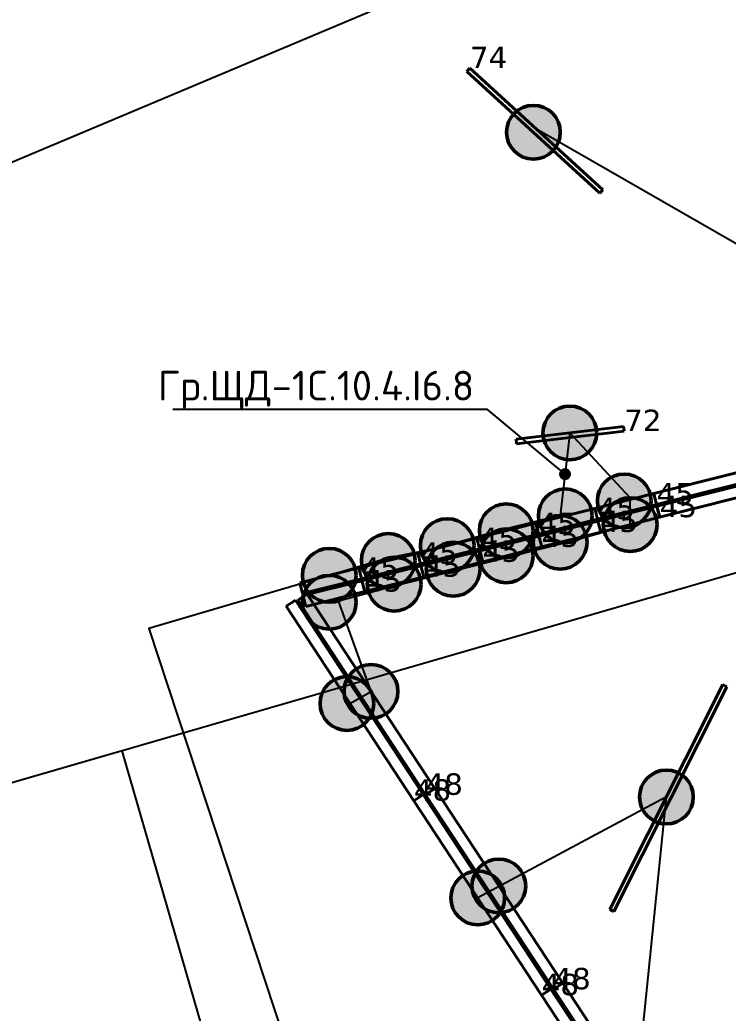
# Model space of a CAD drawing. Header units: millimetres. Extents: x -243740 to 150609, y -473655 to -165121.
# Drawn here: x 50245 to 56206, y -362383 to -354028 of the extents above; entities that cross this region are included whole.
import ezdxf
from ezdxf import colors
from ezdxf.entities.mleader import LeaderData, LeaderLine
from ezdxf.math import Vec2, Vec3

# ---------------------------------------------------------------- set-up
doc = ezdxf.new("R2010")
doc.units = ezdxf.units.MM
doc.linetypes.add('Штрих', pattern=[6.350000000000002, 3.175000000000001, -3.175000000000001])
for name, color, linetype in [('_Гр.ЩД-1C.10.4.I6.7', 6, 'Continuous'), ('_Гр.ЩД-1C.10.4.I6.8', 6, 'Continuous'), ('_Гр.ЩД-1C.10.4.I7.7', 6, 'Continuous'), ('Вставка', 252, 'Continuous')]:
    doc.layers.add(name, color=color, linetype=linetype)
for name, color, linetype, lineweight in [('_освещение_dali', 3, 'Continuous', 50), ('A-ANNO-DIMS', 7, 'Continuous', 9), ('DLX_FL1_LUM 122', 1, 'Continuous', 40), ('DLX_FL1_LUM 222', 5, 'Continuous', 40), ('DLX_LUM 12', 5, 'Continuous', 40), ('DLX_LUM 17', 5, 'Continuous', 40), ('DLX_LUM 5', 5, 'Continuous', 40), ('DLX_LUM 9', 5, 'Continuous', 40), ('АР_монолит', 252, 'Continuous', 50)]:
    doc.layers.add(name, color=color, linetype=linetype, lineweight=lineweight)
doc.styles.add('GOST 2.304', font='')
doc.styles.add('ISOCPEUR', font='isocpeur.ttf')
doc.styles.add('TableTextStyle', font='')
doc.styles.get('GOST 2.304').set_extended_font_data('GOST Common')
doc.styles.get('TableTextStyle').set_extended_font_data('VERDANA.TTF')
doc.linetypes.add('Truba', pattern='A,3e-05,[4,MSH_7,S=1,R=0,X=0,Y=0],-3.022072', length=3.022102)
doc.dimstyles.new('М-200', dxfattribs={"dimtxt": 400, "dimasz": 160, "dimexe": 200, "dimexo": 400, "dimgap": 50, "dimtad": 1, "dimdec": 0, "dimzin": 0, "dimdsep": 46, "dimtxsty": 'GOST 2.304', "dimblk": 'ARCHTICK', "dimcen": 180, "dimdle": 200, "dimadec": 0, "dimazin": 0, "dimtfac": 1, "dimtdec": 0, "dimtmove": 1, "dimatfit": 0, "dimfxl": 1, "dimtolj": 1, "dimtzin": 0, "dimarcsym": 0})

# ---------------------------------------------------------------- blocks, each defined once
blk = doc.blocks.new('_ArchTick')
at = {"color": 0, "linetype": 'ByBlock', "const_width": 0.15}
blk.add_lwpolyline([(-0.5, -0.5), (0.5, 0.5)], dxfattribs=at)
blk = doc.blocks.new('*D46')
at = {"layer": 'A-ANNO-DIMS', "color": 0, "lineweight": -2, "transparency": 16777216}
blk.add_arc((-165703.7676731799, -113309.3101140604), 107894.1889250758, 269.9999981265246, 325.9999989582677, dxfattribs=at)
at = {"layer": 'Defpoints', "color": 0, "lineweight": 30, "transparency": 16777216}
for p in [(-165703.7676731799, -113309.3091635258), (-165703.7668851693, -113309.3106455803), (-75741.26265267245, -173989.7883267059), (-131170.9544618714, -215527.9034105485), (-165703.7712240207, -221903.312837654)]:
    blk.add_point(p, dxfattribs=at)
at = {"layer": 'A-ANNO-DIMS', "color": 0, "lineweight": -2, "transparency": 16777216, "xscale": 160, "yscale": 160, "zscale": 160}
for p, rotation in [((-76255.43229090606, -173642.9765130139), 55.99999895826774), ((-165703.771201138, -221203.4990391362), 179.9999981265246)]:
    blk.add_blockref('_ArchTick', p, dxfattribs=dict(at, rotation=rotation))
at = {"layer": 'A-ANNO-DIMS', "color": 0, "transparency": 16777216, "insert": (-114299.5111252726, -207821.9792714138), "char_height": 400, "attachment_point": 5, "rotation": 28.54121534937681, "style": 'GOST 2.304'}
blk.add_mtext('\\A1;56,0%%D', dxfattribs=at)
blk = doc.blocks.new('A$Caabd1818')
at = {"layer": 'DLX_FL1_LUM 122'}
for points in [[(50765.32173156738, 35339.26391601562, 0), (50843.86825561523, 35390.91491699219, 0)], [(50843.86825561523, 35390.91491699219, 0), (50765.32173156738, 35339.26391601562, 0)], [(50843.86825561523, 35390.91491699219, 0), (50765.32173156738, 35339.26391601562, 0)], [(50765.32173156738, 35339.26391601562, 0), (50843.86825561523, 35390.91491699219, 0)], [(50843.86825561523, 35390.91491699219, 0), (51919.49272155762, 33754.82177734375, 0)], [(51919.49272155762, 33754.82177734375, 0), (50843.86825561523, 35390.91491699219, 0)], [(50843.86825561523, 35390.91491699219, 0), (50843.86825561523, 35390.91491699219, 0)], [(50843.86825561523, 35390.91491699219, 0), (50843.86825561523, 35390.91491699219, 0)], [(51919.49272155762, 33754.82177734375, 0), (50843.86825561523, 35390.91491699219, 0)], [(50843.86825561523, 35390.91491699219, 0), (51919.49272155762, 33754.82177734375, 0)], [(50666.53633117676, 35289.47448730469, 0), (50745.08285522461, 35341.12548828125, 0)], [(50745.08285522461, 35341.12548828125, 0), (50666.53633117676, 35289.47448730469, 0)], [(50745.08285522461, 35341.12548828125, 0), (50666.53633117676, 35289.47448730469, 0)], [(50666.53633117676, 35289.47448730469, 0), (50745.08285522461, 35341.12548828125, 0)], [(51742.16079711914, 33653.38134765625, 0), (50666.53633117676, 35289.47448730469, 0)], [(50666.53633117676, 35289.47448730469, 0), (50666.53633117676, 35289.47448730469, 0)], [(50666.53633117676, 35289.47448730469, 0), (51742.16079711914, 33653.38134765625, 0)], [(50666.53633117676, 35289.47448730469, 0), (50666.53633117676, 35289.47448730469, 0)], [(50666.53633117676, 35289.47448730469, 0), (51742.16079711914, 33653.38134765625, 0)], [(51742.16079711914, 33653.38134765625, 0), (50666.53633117676, 35289.47448730469, 0)], [(50745.08285522461, 35341.12548828125, 0), (51820.70732116699, 33705.03234863281, 0)], [(51820.70732116699, 33705.03234863281, 0), (50745.08285522461, 35341.12548828125, 0)], [(50745.08285522461, 35341.12548828125, 0), (50745.08285522461, 35341.12548828125, 0)], [(50745.08285522461, 35341.12548828125, 0), (50745.08285522461, 35341.12548828125, 0)], [(51820.70732116699, 33705.03234863281, 0), (50745.08285522461, 35341.12548828125, 0)], [(50745.08285522461, 35341.12548828125, 0), (51820.70732116699, 33705.03234863281, 0)], [(51840.94619750977, 33703.17077636719, 0), (50765.32173156738, 35339.26391601562, 0)], [(50765.32173156738, 35339.26391601562, 0), (50765.32173156738, 35339.26391601562, 0)], [(50765.32173156738, 35339.26391601562, 0), (51840.94619750977, 33703.17077636719, 0)], [(50765.32173156738, 35339.26391601562, 0), (50765.32173156738, 35339.26391601562, 0)], [(50765.32173156738, 35339.26391601562, 0), (51840.94619750977, 33703.17077636719, 0)], [(51840.94619750977, 33703.17077636719, 0), (50765.32173156738, 35339.26391601562, 0)]]:
    blk.add_polyline3d(points, dxfattribs=at)
at = {"layer": 'DLX_FL1_LUM 222'}
for points in [[(51609.86518859863, 39509.82666015625, 0), (53509.20391082764, 39985.50415039062, 0)], [(53509.20391082764, 39985.50415039062, 0), (51609.86518859863, 39509.82666015625, 0)], [(53509.20391082764, 39985.50415039062, 0), (51609.86518859863, 39509.82666015625, 0)], [(51609.86518859863, 39509.82666015625, 0), (53509.20391082764, 39985.50415039062, 0)], [(53532.0405960083, 39894.31762695312, 0), (51632.7018737793, 39418.64013671875, 0)], [(51632.7018737793, 39418.64013671875, 0), (53532.0405960083, 39894.31762695312, 0)], [(51632.7018737793, 39418.64013671875, 0), (53532.0405960083, 39894.31762695312, 0)], [(53532.0405960083, 39894.31762695312, 0), (51632.7018737793, 39418.64013671875, 0)], [(51636.85035705566, 39402.05383300781, 0), (53536.24820709229, 39877.48718261719, 0)], [(53536.24820709229, 39877.48718261719, 0), (51636.85035705566, 39402.05383300781, 0)], [(53536.24820709229, 39877.48718261719, 0), (51636.85035705566, 39402.05383300781, 0)], [(51636.85035705566, 39402.05383300781, 0), (53536.24820709229, 39877.48718261719, 0)], [(53559.07344818115, 39786.30065917969, 0), (51659.67559814453, 39310.86730957031, 0)], [(51659.67559814453, 39310.86730957031, 0), (53559.07344818115, 39786.30065917969, 0)], [(51659.67559814453, 39310.86730957031, 0), (53559.07344818115, 39786.30065917969, 0)], [(53559.07344818115, 39786.30065917969, 0), (51659.67559814453, 39310.86730957031, 0)], [(51632.7018737793, 39418.64013671875, 0), (51609.86518859863, 39509.82666015625, 0)], [(51609.86518859863, 39509.82666015625, 0), (51609.86518859863, 39509.82666015625, 0)], [(51609.86518859863, 39509.82666015625, 0), (51632.7018737793, 39418.64013671875, 0)], [(51609.86518859863, 39509.82666015625, 0), (51609.86518859863, 39509.82666015625, 0)], [(51609.86518859863, 39509.82666015625, 0), (51632.7018737793, 39418.64013671875, 0)], [(51632.7018737793, 39418.64013671875, 0), (51609.86518859863, 39509.82666015625, 0)], [(51632.7018737793, 39418.64013671875, 0), (51632.7018737793, 39418.64013671875, 0)], [(51632.7018737793, 39418.64013671875, 0), (51632.7018737793, 39418.64013671875, 0)], [(51659.67559814453, 39310.86730957031, 0), (51636.85035705566, 39402.05383300781, 0)], [(51636.85035705566, 39402.05383300781, 0), (51636.85035705566, 39402.05383300781, 0)], [(51636.85035705566, 39402.05383300781, 0), (51659.67559814453, 39310.86730957031, 0)], [(51636.85035705566, 39402.05383300781, 0), (51636.85035705566, 39402.05383300781, 0)], [(51636.85035705566, 39402.05383300781, 0), (51659.67559814453, 39310.86730957031, 0)], [(51659.67559814453, 39310.86730957031, 0), (51636.85035705566, 39402.05383300781, 0)], [(51659.67559814453, 39310.86730957031, 0), (51659.67559814453, 39310.86730957031, 0)], [(51659.67559814453, 39310.86730957031, 0), (51659.67559814453, 39310.86730957031, 0)], [(48515.29121398926, 38561.66076660156, 0), (48593.83773803711, 38613.31176757812, 0)], [(48593.83773803711, 38613.31176757812, 0), (48515.29121398926, 38561.66076660156, 0)], [(48593.83773803711, 38613.31176757812, 0), (48515.29121398926, 38561.66076660156, 0)], [(48515.29121398926, 38561.66076660156, 0), (48593.83773803711, 38613.31176757812, 0)], [(48593.83773803711, 38613.31176757812, 0), (49669.46220397949, 36977.21862792969, 0)], [(49669.46220397949, 36977.21862792969, 0), (48593.83773803711, 38613.31176757812, 0)], [(48593.83773803711, 38613.31176757812, 0), (48593.83773803711, 38613.31176757812, 0)], [(48593.83773803711, 38613.31176757812, 0), (48593.83773803711, 38613.31176757812, 0)], [(49669.46220397949, 36977.21862792969, 0), (48593.83773803711, 38613.31176757812, 0)], [(48593.83773803711, 38613.31176757812, 0), (49669.46220397949, 36977.21862792969, 0)], [(48614.07661437988, 38611.4501953125, 0), (48692.62313842773, 38663.10119628906, 0)], [(48692.62313842773, 38663.10119628906, 0), (48614.07661437988, 38611.4501953125, 0)], [(48692.62313842773, 38663.10119628906, 0), (48614.07661437988, 38611.4501953125, 0)], [(48614.07661437988, 38611.4501953125, 0), (48692.62313842773, 38663.10119628906, 0)], [(49689.70108032227, 36975.35705566406, 0), (48614.07661437988, 38611.4501953125, 0)], [(48614.07661437988, 38611.4501953125, 0), (48614.07661437988, 38611.4501953125, 0)], [(48614.07661437988, 38611.4501953125, 0), (49689.70108032227, 36975.35705566406, 0)], [(48614.07661437988, 38611.4501953125, 0), (48614.07661437988, 38611.4501953125, 0)], [(48614.07661437988, 38611.4501953125, 0), (49689.70108032227, 36975.35705566406, 0)], [(49689.70108032227, 36975.35705566406, 0), (48614.07661437988, 38611.4501953125, 0)], [(48692.62313842773, 38663.10119628906, 0), (49768.24760437012, 37027.00805664062, 0)], [(49768.24760437012, 37027.00805664062, 0), (48692.62313842773, 38663.10119628906, 0)], [(48692.62313842773, 38663.10119628906, 0), (48692.62313842773, 38663.10119628906, 0)], [(48692.62313842773, 38663.10119628906, 0), (48692.62313842773, 38663.10119628906, 0)], [(49768.24760437012, 37027.00805664062, 0), (48692.62313842773, 38663.10119628906, 0)], [(48692.62313842773, 38663.10119628906, 0), (49768.24760437012, 37027.00805664062, 0)], [(49590.91567993164, 36925.56762695312, 0), (48515.29121398926, 38561.66076660156, 0)], [(48515.29121398926, 38561.66076660156, 0), (48515.29121398926, 38561.66076660156, 0)], [(48515.29121398926, 38561.66076660156, 0), (49590.91567993164, 36925.56762695312, 0)], [(48515.29121398926, 38561.66076660156, 0), (48515.29121398926, 38561.66076660156, 0)], [(48515.29121398926, 38561.66076660156, 0), (49590.91567993164, 36925.56762695312, 0)], [(49590.91567993164, 36925.56762695312, 0), (48515.29121398926, 38561.66076660156, 0)], [(49689.69917297363, 36975.35705566406, 0), (49768.24569702148, 37027.00805664062, 0)], [(49768.24569702148, 37027.00805664062, 0), (49689.69917297363, 36975.35705566406, 0)], [(49768.24569702148, 37027.00805664062, 0), (49689.69917297363, 36975.35705566406, 0)], [(49689.69917297363, 36975.35705566406, 0), (49768.24569702148, 37027.00805664062, 0)], [(49768.24760437012, 37027.00805664062, 0), (49689.70108032227, 36975.35705566406, 0)], [(49689.70108032227, 36975.35705566406, 0), (49768.24760437012, 37027.00805664062, 0)], [(49689.70108032227, 36975.35705566406, 0), (49768.24760437012, 37027.00805664062, 0)], [(49768.24760437012, 37027.00805664062, 0), (49689.70108032227, 36975.35705566406, 0)], [(49768.24569702148, 37027.00805664062, 0), (50843.87016296387, 35390.91491699219, 0)], [(50843.87016296387, 35390.91491699219, 0), (49768.24569702148, 37027.00805664062, 0)], [(49768.24569702148, 37027.00805664062, 0), (49768.24569702148, 37027.00805664062, 0)], [(49768.24569702148, 37027.00805664062, 0), (49768.24569702148, 37027.00805664062, 0)], [(50843.87016296387, 35390.91491699219, 0), (49768.24569702148, 37027.00805664062, 0)], [(49768.24569702148, 37027.00805664062, 0), (50843.87016296387, 35390.91491699219, 0)], [(49768.24760437012, 37027.00805664062, 0), (49768.24760437012, 37027.00805664062, 0)], [(49768.24760437012, 37027.00805664062, 0), (49768.24760437012, 37027.00805664062, 0)], [(49590.91377258301, 36925.56762695312, 0), (49669.46029663086, 36977.21862792969, 0)], [(49669.46029663086, 36977.21862792969, 0), (49590.91377258301, 36925.56762695312, 0)], [(49669.46029663086, 36977.21862792969, 0), (49590.91377258301, 36925.56762695312, 0)], [(49590.91377258301, 36925.56762695312, 0), (49669.46029663086, 36977.21862792969, 0)], [(49669.46220397949, 36977.21862792969, 0), (49590.91567993164, 36925.56762695312, 0)], [(49590.91567993164, 36925.56762695312, 0), (49669.46220397949, 36977.21862792969, 0)], [(49590.91567993164, 36925.56762695312, 0), (49669.46220397949, 36977.21862792969, 0)], [(49669.46220397949, 36977.21862792969, 0), (49590.91567993164, 36925.56762695312, 0)], [(49669.46029663086, 36977.21862792969, 0), (50745.08476257324, 35341.12548828125, 0)], [(50745.08476257324, 35341.12548828125, 0), (49669.46029663086, 36977.21862792969, 0)], [(49669.46029663086, 36977.21862792969, 0), (49669.46029663086, 36977.21862792969, 0)], [(49669.46029663086, 36977.21862792969, 0), (49669.46029663086, 36977.21862792969, 0)], [(50745.08476257324, 35341.12548828125, 0), (49669.46029663086, 36977.21862792969, 0)], [(49669.46029663086, 36977.21862792969, 0), (50745.08476257324, 35341.12548828125, 0)], [(49669.46220397949, 36977.21862792969, 0), (49669.46220397949, 36977.21862792969, 0)], [(49669.46220397949, 36977.21862792969, 0), (49669.46220397949, 36977.21862792969, 0)], [(50765.32363891602, 35339.26391601562, 0), (49689.69917297363, 36975.35705566406, 0)], [(49689.69917297363, 36975.35705566406, 0), (49689.69917297363, 36975.35705566406, 0)], [(49689.69917297363, 36975.35705566406, 0), (50765.32363891602, 35339.26391601562, 0)], [(49689.69917297363, 36975.35705566406, 0), (49689.69917297363, 36975.35705566406, 0)], [(49689.69917297363, 36975.35705566406, 0), (50765.32363891602, 35339.26391601562, 0)], [(50765.32363891602, 35339.26391601562, 0), (49689.69917297363, 36975.35705566406, 0)], [(49689.70108032227, 36975.35705566406, 0), (49689.70108032227, 36975.35705566406, 0)], [(49689.70108032227, 36975.35705566406, 0), (49689.70108032227, 36975.35705566406, 0)], [(50666.53823852539, 35289.47448730469, 0), (49590.91377258301, 36925.56762695312, 0)], [(49590.91377258301, 36925.56762695312, 0), (49590.91377258301, 36925.56762695312, 0)], [(49590.91377258301, 36925.56762695312, 0), (50666.53823852539, 35289.47448730469, 0)], [(49590.91377258301, 36925.56762695312, 0), (49590.91377258301, 36925.56762695312, 0)], [(49590.91377258301, 36925.56762695312, 0), (50666.53823852539, 35289.47448730469, 0)], [(50666.53823852539, 35289.47448730469, 0), (49590.91377258301, 36925.56762695312, 0)], [(49590.91567993164, 36925.56762695312, 0), (49590.91567993164, 36925.56762695312, 0)], [(49590.91567993164, 36925.56762695312, 0), (49590.91567993164, 36925.56762695312, 0)], [(50843.87016296387, 35390.91491699219, 0), (50765.32363891602, 35339.26391601562, 0)], [(50765.32363891602, 35339.26391601562, 0), (50843.87016296387, 35390.91491699219, 0)], [(50765.32363891602, 35339.26391601562, 0), (50843.87016296387, 35390.91491699219, 0)], [(50843.87016296387, 35390.91491699219, 0), (50765.32363891602, 35339.26391601562, 0)], [(50843.87016296387, 35390.91491699219, 0), (50843.87016296387, 35390.91491699219, 0)], [(50843.87016296387, 35390.91491699219, 0), (50843.87016296387, 35390.91491699219, 0)], [(50745.08476257324, 35341.12548828125, 0), (50666.53823852539, 35289.47448730469, 0)], [(50666.53823852539, 35289.47448730469, 0), (50745.08476257324, 35341.12548828125, 0)], [(50666.53823852539, 35289.47448730469, 0), (50745.08476257324, 35341.12548828125, 0)], [(50745.08476257324, 35341.12548828125, 0), (50666.53823852539, 35289.47448730469, 0)], [(50666.53823852539, 35289.47448730469, 0), (50666.53823852539, 35289.47448730469, 0)], [(50666.53823852539, 35289.47448730469, 0), (50666.53823852539, 35289.47448730469, 0)], [(50745.08476257324, 35341.12548828125, 0), (50745.08476257324, 35341.12548828125, 0)], [(50745.08476257324, 35341.12548828125, 0), (50745.08476257324, 35341.12548828125, 0)], [(50765.32363891602, 35339.26391601562, 0), (50765.32363891602, 35339.26391601562, 0)], [(50765.32363891602, 35339.26391601562, 0), (50765.32363891602, 35339.26391601562, 0)]]:
    blk.add_polyline3d(points, dxfattribs=at)
at = {"layer": 'DLX_LUM 12'}
for points in [[(50037.5804901123, 43059.52453613281, 0), (50063.2152557373, 43087.58544921875, 0)], [(50063.2152557373, 43087.58544921875, 0), (50037.5804901123, 43059.52453613281, 0)], [(50063.2152557373, 43087.58544921875, 0), (50037.5804901123, 43059.52453613281, 0)], [(50037.5804901123, 43059.52453613281, 0), (50063.2152557373, 43087.58544921875, 0)], [(51156.69441223145, 42036.865234375, 0), (50037.5804901123, 43059.52453613281, 0)], [(50037.5804901123, 43059.52453613281, 0), (50037.5804901123, 43059.52453613281, 0)], [(50037.5804901123, 43059.52453613281, 0), (51156.69441223145, 42036.865234375, 0)], [(50037.5804901123, 43059.52453613281, 0), (50037.5804901123, 43059.52453613281, 0)], [(50037.5804901123, 43059.52453613281, 0), (51156.69441223145, 42036.865234375, 0)], [(51156.69441223145, 42036.865234375, 0), (50037.5804901123, 43059.52453613281, 0)], [(50063.2152557373, 43087.58544921875, 0), (50063.2152557373, 43087.58544921875, 0)], [(50063.2152557373, 43087.58544921875, 0), (51182.32917785645, 42064.92614746094, 0)], [(51182.32917785645, 42064.92614746094, 0), (50063.2152557373, 43087.58544921875, 0)], [(50063.2152557373, 43087.58544921875, 0), (50063.2152557373, 43087.58544921875, 0)], [(51182.32917785645, 42064.92614746094, 0), (50063.2152557373, 43087.58544921875, 0)], [(50063.2152557373, 43087.58544921875, 0), (51182.32917785645, 42064.92614746094, 0)], [(51182.32917785645, 42064.92614746094, 0), (51156.69441223145, 42036.865234375, 0)], [(51156.69441223145, 42036.865234375, 0), (51182.32917785645, 42064.92614746094, 0)], [(51156.69441223145, 42036.865234375, 0), (51182.32917785645, 42064.92614746094, 0)], [(51182.32917785645, 42064.92614746094, 0), (51156.69441223145, 42036.865234375, 0)], [(51156.69441223145, 42036.865234375, 0), (51156.69441223145, 42036.865234375, 0)], [(51156.69441223145, 42036.865234375, 0), (51156.69441223145, 42036.865234375, 0)], [(51182.32917785645, 42064.92614746094, 0), (51182.32917785645, 42064.92614746094, 0)], [(51182.32917785645, 42064.92614746094, 0), (51182.32917785645, 42064.92614746094, 0)]]:
    blk.add_polyline3d(points, dxfattribs=at)
at = {"layer": 'DLX_LUM 17'}
for points in [[(51240.53955078125, 36011.87133789062, 0), (52191.88690185547, 37901.94702148438, 0)], [(52191.88690185547, 37901.94702148438, 0), (51240.53955078125, 36011.87133789062, 0)], [(52191.88690185547, 37901.94702148438, 0), (51240.53955078125, 36011.87133789062, 0)], [(51240.53955078125, 36011.87133789062, 0), (52191.88690185547, 37901.94702148438, 0)], [(52225.830078125, 37884.85717773438, 0), (51274.48272705078, 35994.78149414062, 0)], [(51274.48272705078, 35994.78149414062, 0), (52225.830078125, 37884.85717773438, 0)], [(51274.48272705078, 35994.78149414062, 0), (52225.830078125, 37884.85717773438, 0)], [(52225.830078125, 37884.85717773438, 0), (51274.48272705078, 35994.78149414062, 0)], [(52191.88690185547, 37901.94702148438, 0), (52191.88690185547, 37901.94702148438, 0)], [(52191.88690185547, 37901.94702148438, 0), (52225.830078125, 37884.85717773438, 0)], [(52225.830078125, 37884.85717773438, 0), (52191.88690185547, 37901.94702148438, 0)], [(52191.88690185547, 37901.94702148438, 0), (52191.88690185547, 37901.94702148438, 0)], [(52225.830078125, 37884.85717773438, 0), (52191.88690185547, 37901.94702148438, 0)], [(52191.88690185547, 37901.94702148438, 0), (52225.830078125, 37884.85717773438, 0)], [(52225.830078125, 37884.85717773438, 0), (52225.830078125, 37884.85717773438, 0)], [(52225.830078125, 37884.85717773438, 0), (52225.830078125, 37884.85717773438, 0)], [(51240.53955078125, 36011.87133789062, 0), (51240.53955078125, 36011.87133789062, 0)], [(51274.48272705078, 35994.78149414062, 0), (51240.53955078125, 36011.87133789062, 0)], [(51240.53955078125, 36011.87133789062, 0), (51240.53955078125, 36011.87133789062, 0)], [(51240.53955078125, 36011.87133789062, 0), (51274.48272705078, 35994.78149414062, 0)], [(51240.53955078125, 36011.87133789062, 0), (51274.48272705078, 35994.78149414062, 0)], [(51274.48272705078, 35994.78149414062, 0), (51240.53955078125, 36011.87133789062, 0)], [(51274.48272705078, 35994.78149414062, 0), (51274.48272705078, 35994.78149414062, 0)], [(51274.48272705078, 35994.78149414062, 0), (51274.48272705078, 35994.78149414062, 0)]]:
    blk.add_polyline3d(points, dxfattribs=at)
at = {"layer": 'DLX_LUM 5'}
for points in [[(51113.32511901855, 39384.62829589844, 0), (51609.78507995605, 39509.81140136719, 0)], [(51609.78507995605, 39509.81140136719, 0), (51113.32511901855, 39384.62829589844, 0)], [(51609.78507995605, 39509.81140136719, 0), (51113.32511901855, 39384.62829589844, 0)], [(51113.32511901855, 39384.62829589844, 0), (51609.78507995605, 39509.81140136719, 0)], [(51609.78507995605, 39509.81140136719, 0), (51609.78507995605, 39509.81140136719, 0)], [(51609.78507995605, 39509.81140136719, 0), (51632.76863098145, 39418.65539550781, 0)], [(51632.76863098145, 39418.65539550781, 0), (51609.78507995605, 39509.81140136719, 0)], [(51609.78507995605, 39509.81140136719, 0), (51609.78507995605, 39509.81140136719, 0)], [(51632.76863098145, 39418.65539550781, 0), (51609.78507995605, 39509.81140136719, 0)], [(51609.78507995605, 39509.81140136719, 0), (51632.76863098145, 39418.65539550781, 0)], [(50616.86515808105, 39259.44519042969, 0), (51113.32511901855, 39384.62829589844, 0)], [(51113.32511901855, 39384.62829589844, 0), (50616.86515808105, 39259.44519042969, 0)], [(51113.32511901855, 39384.62829589844, 0), (50616.86515808105, 39259.44519042969, 0)], [(50616.86515808105, 39259.44519042969, 0), (51113.32511901855, 39384.62829589844, 0)], [(51113.32511901855, 39384.62829589844, 0), (51113.32511901855, 39384.62829589844, 0)], [(51113.32511901855, 39384.62829589844, 0), (51136.30867004395, 39293.47229003906, 0)], [(51136.30867004395, 39293.47229003906, 0), (51113.32511901855, 39384.62829589844, 0)], [(51113.32511901855, 39384.62829589844, 0), (51113.32511901855, 39384.62829589844, 0)], [(51136.30867004395, 39293.47229003906, 0), (51113.32511901855, 39384.62829589844, 0)], [(51113.32511901855, 39384.62829589844, 0), (51136.30867004395, 39293.47229003906, 0)], [(51136.30867004395, 39293.47229003906, 0), (51113.32511901855, 39384.62829589844, 0)], [(51113.32511901855, 39384.62829589844, 0), (51113.32511901855, 39384.62829589844, 0)], [(51113.32511901855, 39384.62829589844, 0), (51136.30867004395, 39293.47229003906, 0)], [(51113.32511901855, 39384.62829589844, 0), (51113.32511901855, 39384.62829589844, 0)], [(51113.32511901855, 39384.62829589844, 0), (51136.30867004395, 39293.47229003906, 0)], [(51136.30867004395, 39293.47229003906, 0), (51113.32511901855, 39384.62829589844, 0)], [(51632.76863098145, 39418.65539550781, 0), (51136.30867004395, 39293.47229003906, 0)], [(51136.30867004395, 39293.47229003906, 0), (51632.76863098145, 39418.65539550781, 0)], [(51136.30867004395, 39293.47229003906, 0), (51632.76863098145, 39418.65539550781, 0)], [(51632.76863098145, 39418.65539550781, 0), (51136.30867004395, 39293.47229003906, 0)], [(51140.33317565918, 39276.85546875, 0), (51636.79313659668, 39402.03857421875, 0)], [(51636.79313659668, 39402.03857421875, 0), (51140.33317565918, 39276.85546875, 0)], [(51636.79313659668, 39402.03857421875, 0), (51140.33317565918, 39276.85546875, 0)], [(51140.33317565918, 39276.85546875, 0), (51636.79313659668, 39402.03857421875, 0)], [(51632.76863098145, 39418.65539550781, 0), (51632.76863098145, 39418.65539550781, 0)], [(51632.76863098145, 39418.65539550781, 0), (51632.76863098145, 39418.65539550781, 0)], [(51636.79313659668, 39402.03857421875, 0), (51636.79313659668, 39402.03857421875, 0)], [(51636.79313659668, 39402.03857421875, 0), (51659.77668762207, 39310.88256835938, 0)], [(51659.77668762207, 39310.88256835938, 0), (51636.79313659668, 39402.03857421875, 0)], [(51636.79313659668, 39402.03857421875, 0), (51636.79313659668, 39402.03857421875, 0)], [(51659.77668762207, 39310.88256835938, 0), (51636.79313659668, 39402.03857421875, 0)], [(51636.79313659668, 39402.03857421875, 0), (51659.77668762207, 39310.88256835938, 0)], [(51136.30867004395, 39293.47229003906, 0), (50639.84870910645, 39168.28918457031, 0)], [(50639.84870910645, 39168.28918457031, 0), (51136.30867004395, 39293.47229003906, 0)], [(50639.84870910645, 39168.28918457031, 0), (51136.30867004395, 39293.47229003906, 0)], [(51136.30867004395, 39293.47229003906, 0), (50639.84870910645, 39168.28918457031, 0)], [(50643.87321472168, 39151.67236328125, 0), (51140.33317565918, 39276.85546875, 0)], [(51140.33317565918, 39276.85546875, 0), (50643.87321472168, 39151.67236328125, 0)], [(51140.33317565918, 39276.85546875, 0), (50643.87321472168, 39151.67236328125, 0)], [(50643.87321472168, 39151.67236328125, 0), (51140.33317565918, 39276.85546875, 0)], [(51136.30867004395, 39293.47229003906, 0), (51136.30867004395, 39293.47229003906, 0)], [(51136.30867004395, 39293.47229003906, 0), (51136.30867004395, 39293.47229003906, 0)], [(51136.30867004395, 39293.47229003906, 0), (51136.30867004395, 39293.47229003906, 0)], [(51136.30867004395, 39293.47229003906, 0), (51136.30867004395, 39293.47229003906, 0)], [(51140.33317565918, 39276.85546875, 0), (51140.33317565918, 39276.85546875, 0)], [(51140.33317565918, 39276.85546875, 0), (51163.31672668457, 39185.69946289062, 0)], [(51163.31672668457, 39185.69946289062, 0), (51140.33317565918, 39276.85546875, 0)], [(51140.33317565918, 39276.85546875, 0), (51140.33317565918, 39276.85546875, 0)], [(51163.31672668457, 39185.69946289062, 0), (51140.33317565918, 39276.85546875, 0)], [(51140.33317565918, 39276.85546875, 0), (51163.31672668457, 39185.69946289062, 0)], [(51163.31672668457, 39185.69946289062, 0), (51140.33317565918, 39276.85546875, 0)], [(51140.33317565918, 39276.85546875, 0), (51140.33317565918, 39276.85546875, 0)], [(51140.33317565918, 39276.85546875, 0), (51163.31672668457, 39185.69946289062, 0)], [(51140.33317565918, 39276.85546875, 0), (51140.33317565918, 39276.85546875, 0)], [(51140.33317565918, 39276.85546875, 0), (51163.31672668457, 39185.69946289062, 0)], [(51163.31672668457, 39185.69946289062, 0), (51140.33317565918, 39276.85546875, 0)], [(51659.77668762207, 39310.88256835938, 0), (51163.31672668457, 39185.69946289062, 0)], [(51163.31672668457, 39185.69946289062, 0), (51659.77668762207, 39310.88256835938, 0)], [(51163.31672668457, 39185.69946289062, 0), (51659.77668762207, 39310.88256835938, 0)], [(51659.77668762207, 39310.88256835938, 0), (51163.31672668457, 39185.69946289062, 0)], [(51659.77668762207, 39310.88256835938, 0), (51659.77668762207, 39310.88256835938, 0)], [(51659.77668762207, 39310.88256835938, 0), (51659.77668762207, 39310.88256835938, 0)], [(50120.40519714355, 39134.24682617188, 0), (50616.86515808105, 39259.42993164062, 0)], [(50616.86515808105, 39259.42993164062, 0), (50120.40519714355, 39134.24682617188, 0)], [(50616.86515808105, 39259.42993164062, 0), (50120.40519714355, 39134.24682617188, 0)], [(50120.40519714355, 39134.24682617188, 0), (50616.86515808105, 39259.42993164062, 0)], [(50639.84870910645, 39168.28918457031, 0), (50616.86515808105, 39259.44519042969, 0)], [(50616.86515808105, 39259.44519042969, 0), (50616.86515808105, 39259.44519042969, 0)], [(50616.86515808105, 39259.44519042969, 0), (50639.84870910645, 39168.28918457031, 0)], [(50616.86515808105, 39259.44519042969, 0), (50616.86515808105, 39259.44519042969, 0)], [(50616.86515808105, 39259.44519042969, 0), (50639.84870910645, 39168.28918457031, 0)], [(50639.84870910645, 39168.28918457031, 0), (50616.86515808105, 39259.44519042969, 0)], [(50616.86515808105, 39259.42993164062, 0), (50616.86515808105, 39259.42993164062, 0)], [(50616.86515808105, 39259.42993164062, 0), (50639.84870910645, 39168.27392578125, 0)], [(50639.84870910645, 39168.27392578125, 0), (50616.86515808105, 39259.42993164062, 0)], [(50616.86515808105, 39259.42993164062, 0), (50616.86515808105, 39259.42993164062, 0)], [(50639.84870910645, 39168.27392578125, 0), (50616.86515808105, 39259.42993164062, 0)], [(50616.86515808105, 39259.42993164062, 0), (50639.84870910645, 39168.27392578125, 0)], [(51163.31672668457, 39185.69946289062, 0), (50666.85676574707, 39060.51635742188, 0)], [(50666.85676574707, 39060.51635742188, 0), (51163.31672668457, 39185.69946289062, 0)], [(50666.85676574707, 39060.51635742188, 0), (51163.31672668457, 39185.69946289062, 0)], [(51163.31672668457, 39185.69946289062, 0), (50666.85676574707, 39060.51635742188, 0)], [(51163.31672668457, 39185.69946289062, 0), (51163.31672668457, 39185.69946289062, 0)], [(51163.31672668457, 39185.69946289062, 0), (51163.31672668457, 39185.69946289062, 0)], [(51163.31672668457, 39185.69946289062, 0), (51163.31672668457, 39185.69946289062, 0)], [(51163.31672668457, 39185.69946289062, 0), (51163.31672668457, 39185.69946289062, 0)], [(49623.94523620605, 39009.06372070312, 0), (50120.40519714355, 39134.24682617188, 0)], [(50120.40519714355, 39134.24682617188, 0), (49623.94523620605, 39009.06372070312, 0)], [(50120.40519714355, 39134.24682617188, 0), (49623.94523620605, 39009.06372070312, 0)], [(49623.94523620605, 39009.06372070312, 0), (50120.40519714355, 39134.24682617188, 0)], [(50120.40519714355, 39134.24682617188, 0), (50120.40519714355, 39134.24682617188, 0)], [(50120.40519714355, 39134.24682617188, 0), (50143.38874816895, 39043.0908203125, 0)], [(50143.38874816895, 39043.0908203125, 0), (50120.40519714355, 39134.24682617188, 0)], [(50120.40519714355, 39134.24682617188, 0), (50120.40519714355, 39134.24682617188, 0)], [(50143.38874816895, 39043.0908203125, 0), (50120.40519714355, 39134.24682617188, 0)], [(50120.40519714355, 39134.24682617188, 0), (50143.38874816895, 39043.0908203125, 0)], [(50143.38874816895, 39043.0908203125, 0), (50120.40519714355, 39134.24682617188, 0)], [(50120.40519714355, 39134.24682617188, 0), (50120.40519714355, 39134.24682617188, 0)], [(50120.40519714355, 39134.24682617188, 0), (50143.38874816895, 39043.0908203125, 0)], [(50120.40519714355, 39134.24682617188, 0), (50120.40519714355, 39134.24682617188, 0)], [(50120.40519714355, 39134.24682617188, 0), (50143.38874816895, 39043.0908203125, 0)], [(50143.38874816895, 39043.0908203125, 0), (50120.40519714355, 39134.24682617188, 0)], [(50639.84870910645, 39168.27392578125, 0), (50143.38874816895, 39043.0908203125, 0)], [(50143.38874816895, 39043.0908203125, 0), (50639.84870910645, 39168.27392578125, 0)], [(50143.38874816895, 39043.0908203125, 0), (50639.84870910645, 39168.27392578125, 0)], [(50639.84870910645, 39168.27392578125, 0), (50143.38874816895, 39043.0908203125, 0)], [(50147.41325378418, 39026.4892578125, 0), (50643.87321472168, 39151.67236328125, 0)], [(50643.87321472168, 39151.67236328125, 0), (50147.41325378418, 39026.4892578125, 0)], [(50643.87321472168, 39151.67236328125, 0), (50147.41325378418, 39026.4892578125, 0)], [(50147.41325378418, 39026.4892578125, 0), (50643.87321472168, 39151.67236328125, 0)], [(50639.84870910645, 39168.28918457031, 0), (50639.84870910645, 39168.28918457031, 0)], [(50639.84870910645, 39168.28918457031, 0), (50639.84870910645, 39168.28918457031, 0)], [(50639.84870910645, 39168.27392578125, 0), (50639.84870910645, 39168.27392578125, 0)], [(50639.84870910645, 39168.27392578125, 0), (50639.84870910645, 39168.27392578125, 0)], [(50643.87321472168, 39151.67236328125, 0), (50643.87321472168, 39151.67236328125, 0)], [(50643.87321472168, 39151.67236328125, 0), (50666.85676574707, 39060.51635742188, 0)], [(50666.85676574707, 39060.51635742188, 0), (50643.87321472168, 39151.67236328125, 0)], [(50643.87321472168, 39151.67236328125, 0), (50643.87321472168, 39151.67236328125, 0)], [(50666.85676574707, 39060.51635742188, 0), (50643.87321472168, 39151.67236328125, 0)], [(50643.87321472168, 39151.67236328125, 0), (50666.85676574707, 39060.51635742188, 0)], [(50666.85676574707, 39060.51635742188, 0), (50643.87321472168, 39151.67236328125, 0)], [(50643.87321472168, 39151.67236328125, 0), (50643.87321472168, 39151.67236328125, 0)], [(50643.87321472168, 39151.67236328125, 0), (50666.85676574707, 39060.51635742188, 0)], [(50643.87321472168, 39151.67236328125, 0), (50643.87321472168, 39151.67236328125, 0)], [(50643.87321472168, 39151.67236328125, 0), (50666.85676574707, 39060.51635742188, 0)], [(50666.85676574707, 39060.51635742188, 0), (50643.87321472168, 39151.67236328125, 0)], [(50143.38874816895, 39043.0908203125, 0), (49646.92878723145, 38917.90771484375, 0)], [(49646.92878723145, 38917.90771484375, 0), (50143.38874816895, 39043.0908203125, 0)], [(49646.92878723145, 38917.90771484375, 0), (50143.38874816895, 39043.0908203125, 0)], [(50143.38874816895, 39043.0908203125, 0), (49646.92878723145, 38917.90771484375, 0)], [(49650.95329284668, 38901.30615234375, 0), (50147.41325378418, 39026.4892578125, 0)], [(50147.41325378418, 39026.4892578125, 0), (49650.95329284668, 38901.30615234375, 0)], [(50147.41325378418, 39026.4892578125, 0), (49650.95329284668, 38901.30615234375, 0)], [(49650.95329284668, 38901.30615234375, 0), (50147.41325378418, 39026.4892578125, 0)], [(50143.38874816895, 39043.0908203125, 0), (50143.38874816895, 39043.0908203125, 0)], [(50143.38874816895, 39043.0908203125, 0), (50143.38874816895, 39043.0908203125, 0)], [(50143.38874816895, 39043.0908203125, 0), (50143.38874816895, 39043.0908203125, 0)], [(50143.38874816895, 39043.0908203125, 0), (50143.38874816895, 39043.0908203125, 0)], [(50147.41325378418, 39026.4892578125, 0), (50147.41325378418, 39026.4892578125, 0)], [(50147.41325378418, 39026.4892578125, 0), (50170.39680480957, 38935.33325195312, 0)], [(50170.39680480957, 38935.33325195312, 0), (50147.41325378418, 39026.4892578125, 0)], [(50147.41325378418, 39026.4892578125, 0), (50147.41325378418, 39026.4892578125, 0)], [(50170.39680480957, 38935.33325195312, 0), (50147.41325378418, 39026.4892578125, 0)], [(50147.41325378418, 39026.4892578125, 0), (50170.39680480957, 38935.33325195312, 0)], [(50170.39680480957, 38935.33325195312, 0), (50147.41325378418, 39026.4892578125, 0)], [(50147.41325378418, 39026.4892578125, 0), (50147.41325378418, 39026.4892578125, 0)], [(50147.41325378418, 39026.4892578125, 0), (50170.39680480957, 38935.33325195312, 0)], [(50147.41325378418, 39026.4892578125, 0), (50147.41325378418, 39026.4892578125, 0)], [(50147.41325378418, 39026.4892578125, 0), (50170.39680480957, 38935.33325195312, 0)], [(50170.39680480957, 38935.33325195312, 0), (50147.41325378418, 39026.4892578125, 0)], [(50666.85676574707, 39060.51635742188, 0), (50170.39680480957, 38935.33325195312, 0)], [(50170.39680480957, 38935.33325195312, 0), (50666.85676574707, 39060.51635742188, 0)], [(50170.39680480957, 38935.33325195312, 0), (50666.85676574707, 39060.51635742188, 0)], [(50666.85676574707, 39060.51635742188, 0), (50170.39680480957, 38935.33325195312, 0)], [(50666.85676574707, 39060.51635742188, 0), (50666.85676574707, 39060.51635742188, 0)], [(50666.85676574707, 39060.51635742188, 0), (50666.85676574707, 39060.51635742188, 0)], [(50666.85676574707, 39060.51635742188, 0), (50666.85676574707, 39060.51635742188, 0)], [(50666.85676574707, 39060.51635742188, 0), (50666.85676574707, 39060.51635742188, 0)], [(49127.48527526855, 38883.88061523438, 0), (49623.94523620605, 39009.06372070312, 0)], [(49623.94523620605, 39009.06372070312, 0), (49127.48527526855, 38883.88061523438, 0)], [(49623.94523620605, 39009.06372070312, 0), (49127.48527526855, 38883.88061523438, 0)], [(49127.48527526855, 38883.88061523438, 0), (49623.94523620605, 39009.06372070312, 0)], [(49623.94523620605, 39009.06372070312, 0), (49623.94523620605, 39009.06372070312, 0)], [(49623.94523620605, 39009.06372070312, 0), (49646.92878723145, 38917.90771484375, 0)], [(49646.92878723145, 38917.90771484375, 0), (49623.94523620605, 39009.06372070312, 0)], [(49623.94523620605, 39009.06372070312, 0), (49623.94523620605, 39009.06372070312, 0)], [(49646.92878723145, 38917.90771484375, 0), (49623.94523620605, 39009.06372070312, 0)], [(49623.94523620605, 39009.06372070312, 0), (49646.92878723145, 38917.90771484375, 0)], [(49646.92878723145, 38917.90771484375, 0), (49623.94523620605, 39009.06372070312, 0)], [(49623.94523620605, 39009.06372070312, 0), (49623.94523620605, 39009.06372070312, 0)], [(49623.94523620605, 39009.06372070312, 0), (49646.92878723145, 38917.90771484375, 0)], [(49623.94523620605, 39009.06372070312, 0), (49623.94523620605, 39009.06372070312, 0)], [(49623.94523620605, 39009.06372070312, 0), (49646.92878723145, 38917.90771484375, 0)], [(49646.92878723145, 38917.90771484375, 0), (49623.94523620605, 39009.06372070312, 0)], [(50170.39680480957, 38935.33325195312, 0), (49673.93684387207, 38810.15014648438, 0)], [(49673.93684387207, 38810.15014648438, 0), (50170.39680480957, 38935.33325195312, 0)], [(49673.93684387207, 38810.15014648438, 0), (50170.39680480957, 38935.33325195312, 0)], [(50170.39680480957, 38935.33325195312, 0), (49673.93684387207, 38810.15014648438, 0)], [(50170.39680480957, 38935.33325195312, 0), (50170.39680480957, 38935.33325195312, 0)], [(50170.39680480957, 38935.33325195312, 0), (50170.39680480957, 38935.33325195312, 0)], [(50170.39680480957, 38935.33325195312, 0), (50170.39680480957, 38935.33325195312, 0)], [(50170.39680480957, 38935.33325195312, 0), (50170.39680480957, 38935.33325195312, 0)], [(48631.02531433105, 38758.69750976562, 0), (49127.48527526855, 38883.88061523438, 0)], [(49127.48527526855, 38883.88061523438, 0), (48631.02531433105, 38758.69750976562, 0)], [(49127.48527526855, 38883.88061523438, 0), (48631.02531433105, 38758.69750976562, 0)], [(48631.02531433105, 38758.69750976562, 0), (49127.48527526855, 38883.88061523438, 0)], [(49127.48527526855, 38883.88061523438, 0), (49127.48527526855, 38883.88061523438, 0)], [(49127.48527526855, 38883.88061523438, 0), (49150.46882629395, 38792.724609375, 0)], [(49150.46882629395, 38792.724609375, 0), (49127.48527526855, 38883.88061523438, 0)], [(49127.48527526855, 38883.88061523438, 0), (49127.48527526855, 38883.88061523438, 0)], [(49150.46882629395, 38792.724609375, 0), (49127.48527526855, 38883.88061523438, 0)], [(49127.48527526855, 38883.88061523438, 0), (49150.46882629395, 38792.724609375, 0)], [(49150.46882629395, 38792.724609375, 0), (49127.48527526855, 38883.88061523438, 0)], [(49127.48527526855, 38883.88061523438, 0), (49127.48527526855, 38883.88061523438, 0)], [(49127.48527526855, 38883.88061523438, 0), (49150.46882629395, 38792.724609375, 0)], [(49127.48527526855, 38883.88061523438, 0), (49127.48527526855, 38883.88061523438, 0)], [(49127.48527526855, 38883.88061523438, 0), (49150.46882629395, 38792.724609375, 0)], [(49150.46882629395, 38792.724609375, 0), (49127.48527526855, 38883.88061523438, 0)], [(49646.92878723145, 38917.90771484375, 0), (49150.46882629395, 38792.724609375, 0)], [(49150.46882629395, 38792.724609375, 0), (49646.92878723145, 38917.90771484375, 0)], [(49150.46882629395, 38792.724609375, 0), (49646.92878723145, 38917.90771484375, 0)], [(49646.92878723145, 38917.90771484375, 0), (49150.46882629395, 38792.724609375, 0)], [(49154.49333190918, 38776.10778808594, 0), (49650.95329284668, 38901.29089355469, 0)], [(49650.95329284668, 38901.29089355469, 0), (49154.49333190918, 38776.10778808594, 0)], [(49650.95329284668, 38901.29089355469, 0), (49154.49333190918, 38776.10778808594, 0)], [(49154.49333190918, 38776.10778808594, 0), (49650.95329284668, 38901.29089355469, 0)], [(49646.92878723145, 38917.90771484375, 0), (49646.92878723145, 38917.90771484375, 0)], [(49646.92878723145, 38917.90771484375, 0), (49646.92878723145, 38917.90771484375, 0)], [(49646.92878723145, 38917.90771484375, 0), (49646.92878723145, 38917.90771484375, 0)], [(49646.92878723145, 38917.90771484375, 0), (49646.92878723145, 38917.90771484375, 0)], [(49673.93684387207, 38810.15014648438, 0), (49650.95329284668, 38901.30615234375, 0)], [(49650.95329284668, 38901.30615234375, 0), (49650.95329284668, 38901.30615234375, 0)], [(49650.95329284668, 38901.30615234375, 0), (49673.93684387207, 38810.15014648438, 0)], [(49650.95329284668, 38901.30615234375, 0), (49650.95329284668, 38901.30615234375, 0)], [(49650.95329284668, 38901.30615234375, 0), (49673.93684387207, 38810.15014648438, 0)], [(49673.93684387207, 38810.15014648438, 0), (49650.95329284668, 38901.30615234375, 0)], [(49650.95329284668, 38901.29089355469, 0), (49650.95329284668, 38901.29089355469, 0)], [(49650.95329284668, 38901.29089355469, 0), (49673.93684387207, 38810.13488769531, 0)], [(49673.93684387207, 38810.13488769531, 0), (49650.95329284668, 38901.29089355469, 0)], [(49650.95329284668, 38901.29089355469, 0), (49650.95329284668, 38901.29089355469, 0)], [(49673.93684387207, 38810.13488769531, 0), (49650.95329284668, 38901.29089355469, 0)], [(49650.95329284668, 38901.29089355469, 0), (49673.93684387207, 38810.13488769531, 0)], [(49150.46882629395, 38792.724609375, 0), (48654.00886535645, 38667.54150390625, 0)], [(48654.00886535645, 38667.54150390625, 0), (49150.46882629395, 38792.724609375, 0)], [(48654.00886535645, 38667.54150390625, 0), (49150.46882629395, 38792.724609375, 0)], [(49150.46882629395, 38792.724609375, 0), (48654.00886535645, 38667.54150390625, 0)], [(48658.03337097168, 38650.92468261719, 0), (49154.49333190918, 38776.10778808594, 0)], [(49154.49333190918, 38776.10778808594, 0), (48658.03337097168, 38650.92468261719, 0)], [(49154.49333190918, 38776.10778808594, 0), (48658.03337097168, 38650.92468261719, 0)], [(48658.03337097168, 38650.92468261719, 0), (49154.49333190918, 38776.10778808594, 0)], [(49150.46882629395, 38792.724609375, 0), (49150.46882629395, 38792.724609375, 0)], [(49150.46882629395, 38792.724609375, 0), (49150.46882629395, 38792.724609375, 0)], [(49150.46882629395, 38792.724609375, 0), (49150.46882629395, 38792.724609375, 0)], [(49150.46882629395, 38792.724609375, 0), (49150.46882629395, 38792.724609375, 0)], [(49154.49333190918, 38776.10778808594, 0), (49154.49333190918, 38776.10778808594, 0)], [(49154.49333190918, 38776.10778808594, 0), (49177.47688293457, 38684.95178222656, 0)], [(49177.47688293457, 38684.95178222656, 0), (49154.49333190918, 38776.10778808594, 0)], [(49154.49333190918, 38776.10778808594, 0), (49154.49333190918, 38776.10778808594, 0)], [(49177.47688293457, 38684.95178222656, 0), (49154.49333190918, 38776.10778808594, 0)], [(49154.49333190918, 38776.10778808594, 0), (49177.47688293457, 38684.95178222656, 0)], [(49177.47688293457, 38684.95178222656, 0), (49154.49333190918, 38776.10778808594, 0)], [(49154.49333190918, 38776.10778808594, 0), (49154.49333190918, 38776.10778808594, 0)], [(49154.49333190918, 38776.10778808594, 0), (49177.47688293457, 38684.95178222656, 0)], [(49154.49333190918, 38776.10778808594, 0), (49154.49333190918, 38776.10778808594, 0)], [(49154.49333190918, 38776.10778808594, 0), (49177.47688293457, 38684.95178222656, 0)], [(49177.47688293457, 38684.95178222656, 0), (49154.49333190918, 38776.10778808594, 0)], [(49673.93684387207, 38810.13488769531, 0), (49177.47688293457, 38684.95178222656, 0)], [(49177.47688293457, 38684.95178222656, 0), (49673.93684387207, 38810.13488769531, 0)], [(49177.47688293457, 38684.95178222656, 0), (49673.93684387207, 38810.13488769531, 0)], [(49673.93684387207, 38810.13488769531, 0), (49177.47688293457, 38684.95178222656, 0)], [(49673.93684387207, 38810.15014648438, 0), (49673.93684387207, 38810.15014648438, 0)], [(49673.93684387207, 38810.15014648438, 0), (49673.93684387207, 38810.15014648438, 0)], [(49673.93684387207, 38810.13488769531, 0), (49673.93684387207, 38810.13488769531, 0)], [(49673.93684387207, 38810.13488769531, 0), (49673.93684387207, 38810.13488769531, 0)], [(48654.00886535645, 38667.54150390625, 0), (48631.02531433105, 38758.69750976562, 0)], [(48631.02531433105, 38758.69750976562, 0), (48631.02531433105, 38758.69750976562, 0)], [(48631.02531433105, 38758.69750976562, 0), (48654.00886535645, 38667.54150390625, 0)], [(48631.02531433105, 38758.69750976562, 0), (48631.02531433105, 38758.69750976562, 0)], [(48631.02531433105, 38758.69750976562, 0), (48654.00886535645, 38667.54150390625, 0)], [(48654.00886535645, 38667.54150390625, 0), (48631.02531433105, 38758.69750976562, 0)], [(49177.47688293457, 38684.95178222656, 0), (48681.01692199707, 38559.76867675781, 0)], [(48681.01692199707, 38559.76867675781, 0), (49177.47688293457, 38684.95178222656, 0)], [(48681.01692199707, 38559.76867675781, 0), (49177.47688293457, 38684.95178222656, 0)], [(49177.47688293457, 38684.95178222656, 0), (48681.01692199707, 38559.76867675781, 0)], [(49177.47688293457, 38684.95178222656, 0), (49177.47688293457, 38684.95178222656, 0)], [(49177.47688293457, 38684.95178222656, 0), (49177.47688293457, 38684.95178222656, 0)], [(49177.47688293457, 38684.95178222656, 0), (49177.47688293457, 38684.95178222656, 0)], [(49177.47688293457, 38684.95178222656, 0), (49177.47688293457, 38684.95178222656, 0)], [(48654.00886535645, 38667.54150390625, 0), (48654.00886535645, 38667.54150390625, 0)], [(48654.00886535645, 38667.54150390625, 0), (48654.00886535645, 38667.54150390625, 0)], [(48681.01692199707, 38559.76867675781, 0), (48658.03337097168, 38650.92468261719, 0)], [(48658.03337097168, 38650.92468261719, 0), (48658.03337097168, 38650.92468261719, 0)], [(48658.03337097168, 38650.92468261719, 0), (48681.01692199707, 38559.76867675781, 0)], [(48658.03337097168, 38650.92468261719, 0), (48658.03337097168, 38650.92468261719, 0)], [(48658.03337097168, 38650.92468261719, 0), (48681.01692199707, 38559.76867675781, 0)], [(48681.01692199707, 38559.76867675781, 0), (48658.03337097168, 38650.92468261719, 0)], [(48681.01692199707, 38559.76867675781, 0), (48681.01692199707, 38559.76867675781, 0)], [(48681.01692199707, 38559.76867675781, 0), (48681.01692199707, 38559.76867675781, 0)]]:
    blk.add_polyline3d(points, dxfattribs=at)
at = {"layer": 'DLX_LUM 9'}
for points in [[(50451.0326385498, 39965.46936035156, 0), (51356.68563842773, 40072.8759765625, 0)], [(51356.68563842773, 40072.8759765625, 0), (50451.0326385498, 39965.46936035156, 0)], [(51356.68563842773, 40072.8759765625, 0), (50451.0326385498, 39965.46936035156, 0)], [(50451.0326385498, 39965.46936035156, 0), (51356.68563842773, 40072.8759765625, 0)], [(51361.16218566895, 40035.14099121094, 0), (50455.50918579102, 39927.734375, 0)], [(50455.50918579102, 39927.734375, 0), (51361.16218566895, 40035.14099121094, 0)], [(50455.50918579102, 39927.734375, 0), (51361.16218566895, 40035.14099121094, 0)], [(51361.16218566895, 40035.14099121094, 0), (50455.50918579102, 39927.734375, 0)], [(51356.68563842773, 40072.8759765625, 0), (51356.68563842773, 40072.8759765625, 0)], [(51356.68563842773, 40072.8759765625, 0), (51361.16218566895, 40035.14099121094, 0)], [(51361.16218566895, 40035.14099121094, 0), (51356.68563842773, 40072.8759765625, 0)], [(51356.68563842773, 40072.8759765625, 0), (51356.68563842773, 40072.8759765625, 0)], [(51361.16218566895, 40035.14099121094, 0), (51356.68563842773, 40072.8759765625, 0)], [(51356.68563842773, 40072.8759765625, 0), (51361.16218566895, 40035.14099121094, 0)], [(51361.16218566895, 40035.14099121094, 0), (51361.16218566895, 40035.14099121094, 0)], [(51361.16218566895, 40035.14099121094, 0), (51361.16218566895, 40035.14099121094, 0)], [(50455.50918579102, 39927.734375, 0), (50451.0326385498, 39965.46936035156, 0)], [(50451.0326385498, 39965.46936035156, 0), (50451.0326385498, 39965.46936035156, 0)], [(50451.0326385498, 39965.46936035156, 0), (50455.50918579102, 39927.734375, 0)], [(50451.0326385498, 39965.46936035156, 0), (50451.0326385498, 39965.46936035156, 0)], [(50451.0326385498, 39965.46936035156, 0), (50455.50918579102, 39927.734375, 0)], [(50455.50918579102, 39927.734375, 0), (50451.0326385498, 39965.46936035156, 0)], [(50455.50918579102, 39927.734375, 0), (50455.50918579102, 39927.734375, 0)], [(50455.50918579102, 39927.734375, 0), (50455.50918579102, 39927.734375, 0)]]:
    blk.add_polyline3d(points, dxfattribs=at)
blk = doc.blocks.new('A$Cab2378fa')
at = {"lineweight": 25}
h = blk.add_hatch(color=0, dxfattribs=at)
h.paths.add_polyline_path([(162.3200226016343, -156.8074341095053, 0.442338187719691), (147.8289509192109, 177.7930304361507), (0, 0)])
h.paths.add_polyline_path([(-141.563621815294, -170.2577550872229), (0, 0), (-163.1532956101, 157.6124081457965, 0.4300962011212718)])
at = {"lineweight": 25, "true_color": 0xfff5f5}
h = blk.add_hatch(color=7, dxfattribs=at)
h.dxf.hatch_style = 1
h.paths.add_polyline_path([(0, 0), (-141.563621815294, -170.2577550872229, 0.1749231821694599), (2.967164162546396, -222.4173093796708, 0.1978084390242711), (162.3200226016343, -156.8074341095053)])
h.paths.add_polyline_path([(-163.1532956101, 157.6124081457965), (-0.005006659775972366, 0.004836623556911945), (147.8183996863663, 177.8018198814243, 0.1753976429270719), (2.967164162546396, 230.2278007939458, 0.2090141411030591)])
blk.add_circle((2.967164162546396, 3.905245705973357), 226.3225550869645)
blk = doc.blocks.new('_Dot')
at = {"color": 0, "linetype": 'ByBlock', "lineweight": -2}
blk.add_line((-0.5, 0), (-1, 0), dxfattribs=at)
at = {"color": 0, "linetype": 'ByBlock', "const_width": 0.5}
blk.add_lwpolyline([(-0.25, 0, 1), (0.25, 0, 1)], format="xyb", close=True, dxfattribs=at)
blk = doc.blocks.new('Оси200')
at = {"layer": 'A-ANNO-DIMS'}
dim = blk.add_angular_dim_2l(base=(-131170.9544618714, -215527.9034105485), line1=((-165703.7668851693, -113309.3106455803), (-75741.26265267248, -173989.7883267059)), line2=((-165703.7676731799, -113309.3091635258), (-165703.7712240207, -221903.312837654)), text='56,0%%D', dimstyle='М-200', override={"dimadec": 2, "dimtmove": 2}, dxfattribs=at)
dim.commit()
dim.dimension.update_dxf_attribs({"geometry": '*D46', "text_midpoint": (-114299.5111252726, -207821.9792714138), "dimtype": 130})
blk = doc.blocks.new('A$C010e0e93')
at = {"layer": 'A-ANNO-DIMS'}
blk.add_blockref('Оси200', (404603.7451010537, 213803.6186243605), dxfattribs=at)

msp = doc.modelspace()

# ---------------------------------------------------------------- block references
at = {"layer": 'Вставка', "linetype": 'Truba', "lineweight": 30, "ltscale": 100}
msp.add_blockref('A$C010e0e93', (-234640.0057934705, -397437.2428392196), dxfattribs=at)

# ---------------------------------------------------------------- next in the draw order: linework, layer by layer
at = {"layer": '_Гр.ЩД-1C.10.4.I6.7', "ltscale": 100}
msp.add_lwpolyline([(71772.59844465306, -354189.6547446139), (29115.09074678649, -366547.0336587832)], dxfattribs=at)
at = {"layer": '_Гр.ЩД-1C.10.4.I6.8', "ltscale": 100}
for points in [[(54592.455022515, -354945.5338675867), (56864.52018517369, -356249.5270926844), (60352.6243725977, -356821.3987448642), (60327.89336937779, -357049.0765764823), (61016.99888008946, -357927.7421195399), (59212.53263253087, -359245.7200248133), (58513.09376684292, -357508.3785932821), (58458.6285275033, -357290.9037531333), (56579.05732888097, -357746.8831264646), (56579.05732888097, -357994.8908251225), (57880.23769158239, -358941.9022757898), (61210.3764442738, -363891.7206894361)], [(55432.87814006644, -363072.9105772343), (55685.89603203649, -360564.880486239), (54297.96260138373, -361307.4969655899), (54098.40881127233, -361414.2686087976), (53022.78625267858, -359778.1754691493), (53200.11817711706, -359676.7350394617), (52925.54690864644, -358913.4630166788), (53345.39806145543, -358801.6400530448), (53841.85802239293, -358676.456947576), (54884.76955193395, -358413.4852796281), (55381.38802332825, -358273.458681658), (55381.38802332825, -358047.136126571), (54873.5419442069, -357502.6169974695), (54792.1751849954, -358195.7070057719), (54338.31798333043, -358310.1477631625), (53748.91949497846, -358473.5689781451), (53352.78690984884, -358551.9696928692), (52848.93810051793, -358700.5006034265), (51330.23013738971, -359148.204502804), (52714.09141320104, -363343.414421786)], [(52249.90188378209, -364129.3793876062), (51104.89895937735, -360176.8445174592), (29115.86374441219, -366546.8097304509)]]:
    msp.add_lwpolyline(points, dxfattribs=at)
at = {"layer": '_Гр.ЩД-1C.10.4.I7.7', "ltscale": 100}
msp.add_lwpolyline([(55912.2684515626, -352813.2487932536), (28928.93565902079, -364160.0311010075)], dxfattribs=at)

# ---------------------------------------------------------------- next in the draw order: block references
at = {"layer": '_освещение_dali', "color": 5, "ltscale": 100}
for p in [(54563.85309272746, -354977.5000263786), (54870.57478004435, -357506.5222431755), (55328.27074104288, -358078.4750629997), (54831.81078010538, -358203.6581684684), (55378.42085916571, -358277.3639273639), (54335.35081916788, -358328.8565327263), (53838.89085823038, -358454.039638195), (54789.20802083286, -358425.9348065649), (54335.35081916788, -358540.3755639555), (53342.43089729288, -358579.2227436638), (53888.8824658964, -358652.9532124138), (52845.97093635538, -358704.4058491325), (53392.4225049589, -358778.1515766716), (52845.97093635538, -358930.7284042195), (53197.15101295451, -359680.6402851677), (52994.83507644453, -359782.0807148552), (55682.92886787394, -360568.785731945), (54272.77357154826, -361316.7334248161), (54095.44164710978, -361418.1738545036)]:
    msp.add_blockref('A$Cab2378fa', p, dxfattribs=at)
at = {"layer": 'Defpoints', "linetype": 'Truba', "ltscale": 100}
msp.add_blockref('A$Caabd1818', (3969.682805718126, -397521.7896659265), dxfattribs=at)

# ---------------------------------------------------------------- next in the draw order: texts
at = {"layer": '_освещение_dali', "color": 103, "true_color": 0x82d989, "style": 'TableTextStyle'}
for s, p in [('74', (54032.89237182419, -354434.194718443)), ('72', (55330.82618186656, -357486.6439400992)), ('45', (55602.45511895785, -358103.1339407826)), ('45', (55105.99485969705, -358228.3187476763)), ('45', (55629.44242364553, -358210.8995657826)), ('45', (54609.53460043625, -358353.50355457)), ('45', (55132.98216438473, -358336.0843726763)), ('45', (54113.07434117539, -358478.6883614638)), ('45', (54636.52190512393, -358461.26917957)), ('45', (53616.61408191459, -358603.8731683575)), ('45', (54140.06164586307, -358586.4539864638)), ('45', (53120.1538226538, -358729.0579752513)), ('45', (53643.60138660227, -358711.6387933575)), ('45', (53147.14112734147, -358836.8236002513)), ('48', (53560.59744420067, -360596.2091821134)), ('48', (53659.37526801015, -360546.4231480218)), ('48', (54734.99973456457, -362182.5148346181)), ('48', (54636.22191075508, -362232.3008687097))]:
    msp.add_text(s, height=180, dxfattribs=at).set_placement(p)

# ---------------------------------------------------------------- next in the draw order: leaders
at = {"layer": '_Гр.ЩД-1C.10.4.I6.8', "ltscale": 100}
ml = msp.add_multileader_mtext('Standard', dxfattribs=at)
ml.set_content('Гр.ЩД-1C.10.4.I6.8', color=256, style='ISOCPEUR')
ml.set_leader_properties()
ml.set_arrow_properties(name='DOT')
ml.build(insert=Vec2(0, 0))
ml.multileader.update_dxf_attribs({"has_dogleg": 0, "text_left_attachment_type": 6, "text_right_attachment_type": 6, "arrow_head_size": 100})
ctx = ml.context
ctx.base_point, ctx.char_height, ctx.arrow_head_size, ctx.landing_gap_size, ctx.plane_origin = Vec3(51205.86715050526, -357304.6539932826), 250, 100, 200, Vec3(135799.1360961474, -229534.0973191223)
ctx.left_attachment, ctx.right_attachment = 6, 6
notes = []
notes.append((ctx, [(1, (1, 1, 0), (54188.86715050526, -357304.6539932826), (-1, 0), 8, [(1, [(54832.85856460115, -357849.1620016207)], 0, [])])]))
ctx.mtext.insert, ctx.mtext.width, ctx.mtext.flow_direction = Vec3(51405.86715050526, -356979.6539932826), 2425, 5
for ctx, leaders in notes:
    for number, flags, end, landing, length, lines in leaders:
        leader = LeaderData()
        leader.index, (leader.has_last_leader_line, leader.has_dogleg_vector, leader.attachment_direction) = number, flags
        leader.last_leader_point, leader.dogleg_vector, leader.dogleg_length = Vec3(end), Vec3(landing), length
        for number, points, colour, breaks in lines:
            line = LeaderLine()
            line.index, line.vertices, line.color, line.breaks = number, Vec3.list(points), colors.encode_raw_color(colour), breaks
            leader.lines.append(line)
        ctx.leaders.append(leader)

doc.saveas('drawing.dxf')
